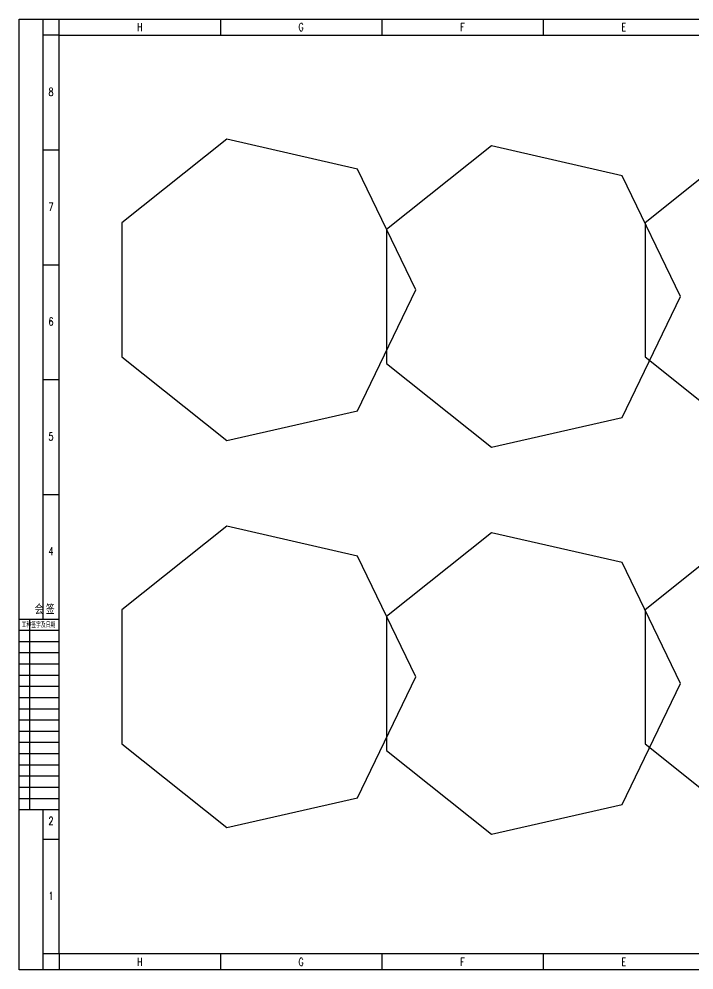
# Model space of a CAD drawing. Extents: x -383207 to 558143, y -95136 to 11777.
# Drawn here: x 152960 to 174033, y -93617 to -63917 of the extents above; entities that cross this region are included whole.
import ezdxf
from ezdxf.enums import TextEntityAlignment as Align

# ---------------------------------------------------------------- set-up
doc = ezdxf.new("R2010")
doc.units = 0
doc.layers.get('0').update_dxf_attribs({"linetype": 'CONTINUOUS'})
doc.layers.add('DIM', color=3, linetype='CONTINUOUS')
doc.styles.add('bine', font='binee.shx', dxfattribs={"width": 0.7, "bigfont": 'binec.shx'})
doc.styles.add('HZ', font='TXT.shx', dxfattribs={"width": 0.7, "bigfont": 'hz.shx'})

# ---------------------------------------------------------------- blocks, each defined once
blk = doc.blocks.new('会签')
at = {"color": 0}
for p, q in [((3629.69, -1305.73), (3604.69, -1305.73)), ((3611.37, -1424.73), (3611.37, -1305.73)), ((3629.69, -1312.73), (3604.69, -1312.73)), ((3629.69, -1319.73), (3604.69, -1319.73)), ((3629.69, -1326.73), (3604.69, -1326.73)), ((3629.69, -1333.73), (3604.69, -1333.73)), ((3629.69, -1340.73), (3604.69, -1340.73)), ((3629.69, -1347.73), (3604.69, -1347.73)), ((3629.69, -1354.73), (3604.69, -1354.73)), ((3629.69, -1361.73), (3604.69, -1361.73)), ((3629.69, -1368.73), (3604.69, -1368.73)), ((3629.69, -1375.73), (3604.69, -1375.73)), ((3629.69, -1382.73), (3604.69, -1382.73)), ((3629.69, -1389.73), (3604.69, -1389.73)), ((3629.69, -1396.73), (3604.69, -1396.73)), ((3629.69, -1403.73), (3604.69, -1403.73)), ((3629.69, -1410.73), (3604.69, -1410.73)), ((3629.69, -1417.73), (3604.69, -1417.73)), ((3629.69, -1424.73), (3604.69, -1424.73))]:
    blk.add_line(p, q, dxfattribs=at)
at = {"color": 0, "style": 'bine', "width": 0.7}
for s, height, p in [('会 签  ', 6, (3622.23, -1302.52)), ('工种签字及日期', 3.3, (3616.78, -1310.89))]:
    blk.add_text(s, height=height, dxfattribs=at).set_placement(p, align=Align.CENTER)
blk = doc.blocks.new('tk')
at = {"color": 4}
for p, q in [((677531, -69999), (719581, -69999)), ((677531, -99699), (677531, -69999)), ((678281, -88767), (678281, -69999)), ((678781, -70499), (678781, -69999)), ((683818, -69999), (683818, -70499)), ((688856, -69999), (688856, -70499)), ((693893, -69999), (693893, -70499)), ((698931, -69999), (698931, -70499)), ((703968, -69999), (703968, -70499)), ((709006, -69999), (709006, -70499)), ((714043, -69999), (714043, -70499)), ((719081, -70499), (719081, -69999)), ((719581, -69999), (719581, -99699)), ((678781, -70499), (678281, -70499)), ((678781, -70499), (719081, -70499)), ((678781, -99199), (678781, -70499)), ((719081, -70499), (719081, -99199)), ((719081, -70499), (719581, -70499)), ((678281, -74086), (678781, -74086)), ((719081, -74086), (719581, -74086)), ((678281, -77674), (678781, -77674)), ((719081, -77674), (719581, -77674)), ((678281, -81261), (678781, -81261)), ((719081, -81261), (719581, -81261)), ((678281, -84849), (678781, -84849)), ((719081, -84849), (719081, -99199)), ((719081, -84849), (719081, -99199)), ((719081, -84849), (719081, -99199)), ((719081, -84849), (719081, -99199)), ((719081, -84849), (719581, -84849)), ((719081, -88436), (719581, -88436)), ((719081, -92024), (719581, -92024)), ((678281, -99699), (678281, -94702)), ((678281, -95611), (678781, -95611)), ((719081, -95611), (719581, -95611)), ((678781, -99199), (678281, -99199)), ((719081, -99199), (678781, -99199)), ((678781, -99199), (678781, -99699)), ((683818, -99199), (683818, -99699)), ((688856, -99199), (688856, -99699)), ((693893, -99199), (693893, -99699)), ((698931, -99199), (698931, -99699)), ((703968, -99199), (703968, -99699)), ((709006, -99199), (709006, -99699)), ((709006, -99199), (709006, -99699)), ((714043, -99199), (714043, -99699)), ((719081, -99199), (719081, -99699)), ((719081, -99199), (719581, -99199)), ((719581, -99699), (677531, -99699))]:
    blk.add_line(p, q, dxfattribs=at)
at = {"color": 4, "xscale": 50, "yscale": 50, "zscale": 50}
blk.add_blockref('会签', (497299, -23462), dxfattribs=at)
at = {"color": 4, "style": 'HZ', "width": 0.7}
for s, p in [('H', (681300, -70374)), ('G', (686337, -70374)), ('F', (691375, -70374)), ('E', (696412, -70374)), ('D', (701450, -70374)), ('C', (706487, -70374)), ('B', (711525, -70374)), ('A', (716562, -70374)), ('8', (678529, -72398)), ('8', (719329, -72398)), ('7', (678529, -75986)), ('7', (719329, -75986)), ('6', (678529, -79573)), ('6', (719329, -79573)), ('5', (678529, -83161)), ('5', (719329, -83161)), ('4', (678529, -86748)), ('4', (719329, -86748)), ('3', (719329, -90336)), ('2', (719329, -93923)), ('2', (678529, -95164)), ('1', (678529, -97511)), ('1', (719329, -97511)), ('H', (681300, -99574)), ('G', (686337, -99574)), ('F', (691375, -99574)), ('E', (696412, -99574)), ('D', (701450, -99574)), ('C', (706487, -99574)), ('B', (711525, -99574)), ('A', (716562, -99574))]:
    blk.add_text(s, height=250, dxfattribs=at).set_placement(p, align=Align.CENTER)

msp = doc.modelspace()

# ---------------------------------------------------------------- linework, layer by layer
for points in [[(152959.9, -63916.5), (195009.9, -63916.5), (195009.9, -93616.5), (152959.9, -93616.5)], [(165345, -72376.3), (163527.5, -68602.1), (159443.5, -67670), (156168.5, -70281.8), (156168.5, -74470.8), (159443.5, -77082.6), (163527.5, -76150.4)], [(181680.9, -72376.3), (179863.4, -68602.1), (175779.4, -67670), (172504.3, -70281.8), (172504.3, -74470.8), (175779.4, -77082.6), (179863.4, -76150.4)], [(173612.9, -72583.7), (171795.3, -68809.5), (167711.4, -67877.4), (164436.3, -70489.2), (164436.3, -74678.2), (167711.4, -77290), (171795.3, -76357.8)], [(165345, -84462.2), (163527.5, -80688), (159443.5, -79755.9), (156168.5, -82367.7), (156168.5, -86556.7), (159443.5, -89168.5), (163527.5, -88236.3)], [(181680.9, -84462.2), (179863.4, -80688), (175779.4, -79755.9), (172504.3, -82367.7), (172504.3, -86556.7), (175779.4, -89168.5), (179863.4, -88236.3)], [(173612.9, -84669.6), (171795.3, -80895.4), (167711.4, -79963.3), (164436.3, -82575.1), (164436.3, -86764.1), (167711.4, -89375.9), (171795.3, -88443.7)]]:
    msp.add_lwpolyline(points, close=True)

# ---------------------------------------------------------------- block references
at = {"layer": 'DIM'}
msp.add_blockref('tk', (-524571, 6082.1), dxfattribs=at)

doc.saveas('drawing.dxf')
